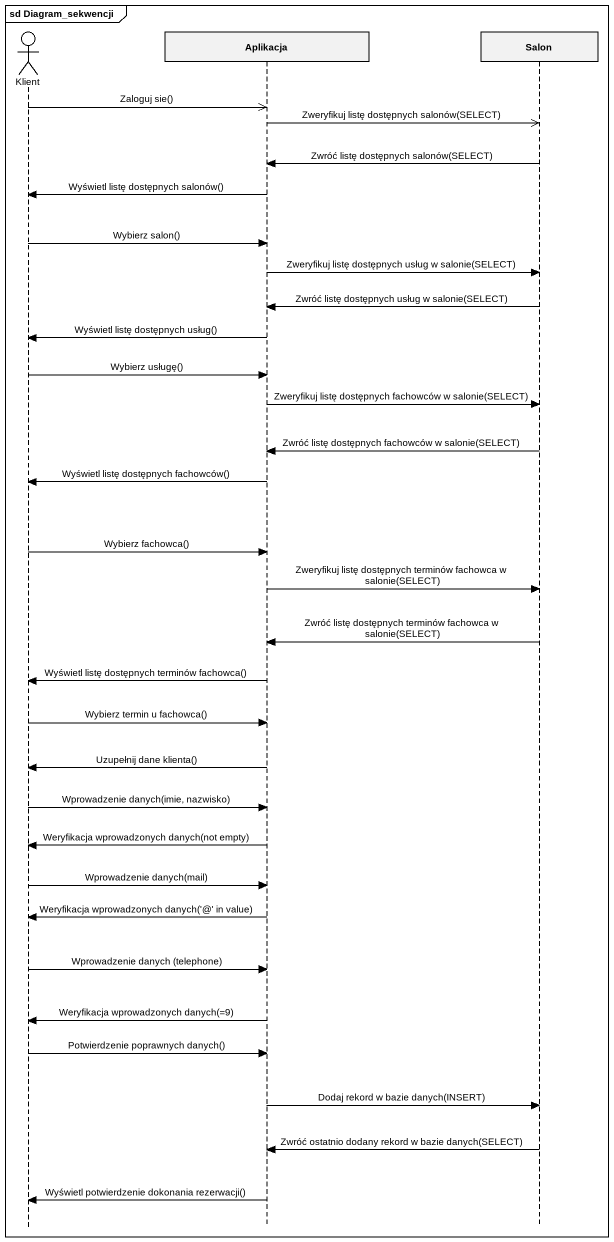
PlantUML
@startuml
mainframe sd Diagram_sekwencji
hide footbox
actor Klient
participant Aplikacja
participant Salon

Klient ->> Aplikacja : Zaloguj sie()
Aplikacja ->> Salon : Zweryfikuj listę dostępnych salonów(SELECT)
Salon -> Aplikacja : Zwróć listę dostępnych salonów(SELECT)
Aplikacja -> Klient : Wyświetl listę dostępnych salonów()
Klient -> Aplikacja : Wybierz salon()
Aplikacja -> Salon : Zweryfikuj listę dostępnych usług w salonie(SELECT)
Salon -> Aplikacja : Zwróć listę dostępnych usług w salonie(SELECT)
Aplikacja -> Klient : Wyświetl listę dostępnych usług()
Klient -> Aplikacja : Wybierz usługę()
Aplikacja -> Salon : Zweryfikuj listę dostępnych fachowców w salonie(SELECT)
Salon -> Aplikacja : Zwróć listę dostępnych fachowców w salonie(SELECT)
Aplikacja -> Klient : Wyświetl listę dostępnych fachowców()
Klient -> Aplikacja : Wybierz fachowca()
Aplikacja -> Salon : Zweryfikuj listę dostępnych terminów fachowca w salonie(SELECT)
Salon -> Aplikacja : Zwróć listę dostępnych terminów fachowca w salonie(SELECT)
Aplikacja -> Klient : Wyświetl listę dostępnych terminów fachowca()
Klient -> Aplikacja : Wybierz termin u fachowca()
Aplikacja -> Klient : Uzupełnij dane klienta()
Klient -> Aplikacja : Wprowadzenie danych(imie, nazwisko)
Aplikacja -> Klient : Weryfikacja wprowadzonych danych(not empty)
Klient -> Aplikacja : Wprowadzenie danych(mail)
Aplikacja -> Klient : Weryfikacja wprowadzonych danych('@' in value)
Klient -> Aplikacja : Wprowadzenie danych (telephone)
Aplikacja -> Klient : Weryfikacja wprowadzonych danych(=9)
Klient -> Aplikacja : Potwierdzenie poprawnych danych()
Aplikacja -> Salon : Dodaj rekord w bazie danych(INSERT)
Salon -> Aplikacja : Zwróć ostatnio dodany rekord w bazie danych(SELECT)
Aplikacja -> Klient : Wyświetl potwierdzenie dokonania rezerwacji()
@enduml
